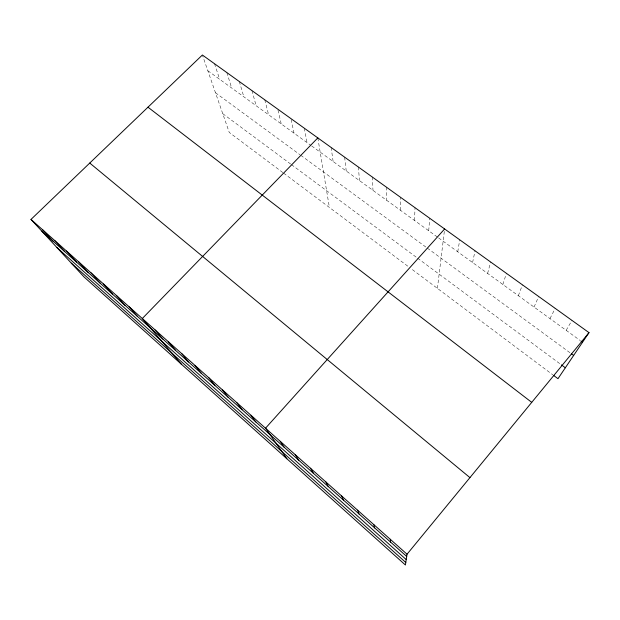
<?xml version="1.0" encoding="UTF-8"?>
<svg xmlns="http://www.w3.org/2000/svg" width="620" height="620" viewBox="0 0 620 620"><rect width="100%" height="100%" fill="white"/><g stroke="black" fill="none" stroke-linecap="round" stroke-linejoin="round"><path stroke-width="0.46" stroke-dasharray="3.1 2.33" d="M400.474 210.296L400.567 197.323M414.501 220.456L415.043 207.715M428.714 230.756L429.73 218.263M437.41 288.37L444.625 228.958M457.754 251.79L459.73 239.808M472.579 262.531L475.067 250.813M487.622 273.428L490.621 261.989M502.874 284.479L506.408 273.327M518.351 295.694L522.435 284.828M534.053 307.063L538.702 296.507M549.979 318.603L555.21 308.365M566.145 330.321L571.973 320.401M207.84 70.734L310.907 145.406M311.674 145.964L437.821 237.351M438.58 237.902L580.212 340.504M215.481 92.76L299.971 154.721M300.747 155.287L425.808 247M427.312 248.108L570.539 353.137M222.743 113.669L290.718 164.083M291.454 164.633L416.841 257.633M417.601 258.199L560.666 364.312M282.852 172.577L229.253 132.424L202.678 55.885M283.588 173.127L408.549 266.747M412.393 269.623L552.792 374.805M214.528 63.736L219.681 79.321M226.843 72.571L231.679 88.009M239.312 81.53L243.831 96.813M251.96 90.613L256.137 105.733M264.771 99.812L268.615 114.762M277.985 110.066L281.248 123.923M291.129 119.513L294.058 133.199M304.288 128.185L307.032 142.6M317.82 137.904L329.39 207.444M331.142 147.475L333.126 161.502M344.65 157.17L346.239 171.004M358.337 166.997L359.522 180.629M372.217 176.964L372.992 190.387M386.291 187.07L386.64 200.268"/><path stroke-width="0.93" d="M589 332.63L407.038 554.21L405.403 564.99L84.041 276.962L31 219.418L202.376 55.01L589 332.63L557.977 378.696L553.528 375.363M444.625 228.958L265.515 428.203L286.866 458.746M317.82 137.904L142.305 318.517L181.319 364.149M580.986 341.07L582.552 342.201M571.314 353.71L573.647 355.423M561.449 364.893L565.332 367.776M147.978 107.198L531.735 402.364M89.753 163.052L469.937 477.617M31 219.418L407.038 554.21M41.85 231.19L406.697 556.466M56.97 247.597L406.224 559.573M71.269 263.105L405.79 562.456M42.672 229.819L53.25 241.351M54.514 240.358L64.806 251.658M66.518 251.046L76.516 262.097M78.701 261.888L88.397 272.692M91.055 272.885L100.44 283.425M103.587 284.045L112.654 294.314M116.304 295.368L125.039 305.358M129.208 306.853L137.601 316.556M155.202 329.995L162.889 339.101M168.284 341.643L175.607 350.44M181.559 353.462L188.511 361.948M195.036 365.459L201.601 373.612M208.708 377.634L214.876 385.446M222.588 389.996L228.338 397.459M236.677 402.535L242.009 409.642M250.984 415.276L255.874 422.003M280.263 441.339L284.231 447.284M295.244 454.677L298.731 460.211M310.457 468.224L313.449 473.339M325.919 481.988L328.399 486.661M341.62 495.969L343.573 500.193M357.585 510.175L358.988 513.933M373.798 524.613L374.643 527.891M390.282 539.292L390.546 542.066"/></g></svg>
